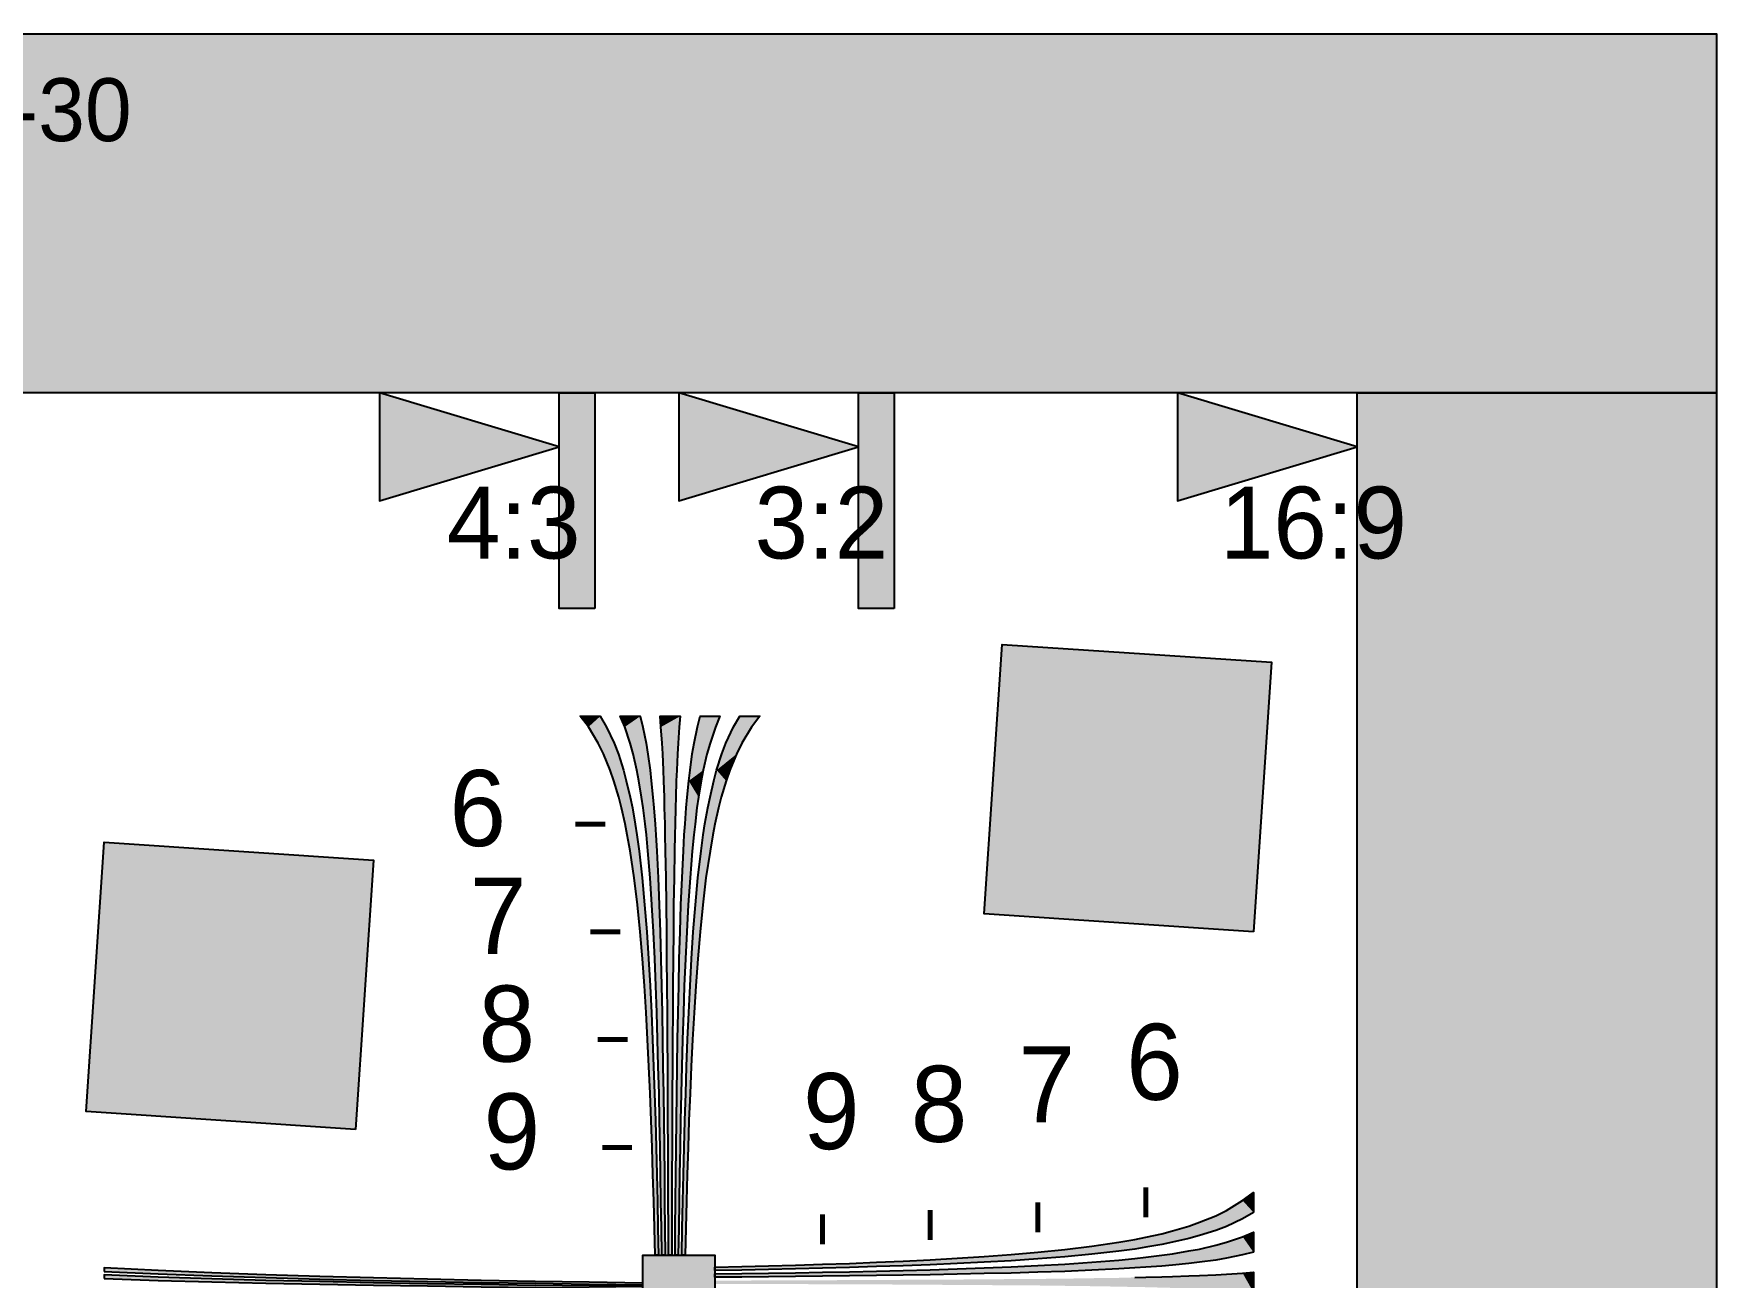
# Model space of a CAD drawing. Header units: millimetres. Extents: x 0 to 791, y 0 to 492.
# Drawn here: x 603.7 to 791.1, y 353.7 to 492.1 of the extents above; entities that cross this region are included whole.
import ezdxf
from ezdxf.enums import TextEntityAlignment as Align

# ---------------------------------------------------------------- set-up
doc = ezdxf.new("R2010")
doc.units = ezdxf.units.MM
for name, color, linetype in [('FRAME', 7, 'Continuous'), ('LABELS', 7, 'Continuous'), ('NOTES', 7, 'Continuous'), ('PERIPHERY', 7, 'Continuous'), ('SFR', 7, 'Continuous')]:
    doc.layers.add(name, color=color, linetype=linetype)

msp = doc.modelspace()

# ---------------------------------------------------------------- hatches: boundary and pattern name
at = {"layer": 'FRAME', "true_color": 0x000000}
h = msp.add_hatch(color=7, dxfattribs=at)
h.dxf.hatch_style = 1
h.paths.add_polyline_path([(0, 492.12), (791.12, 492.12), (791.12, 452.12), (0, 452.12), (0, 492.12)])
h = msp.add_hatch(color=7, dxfattribs=at)
h.dxf.hatch_style = 1
h.paths.add_polyline_path([(642.22, 452.12), (642.22, 440.12), (662.22, 446.12), (642.22, 452.12)])
h = msp.add_hatch(color=7, dxfattribs=at)
h.dxf.hatch_style = 1
h.paths.add_polyline_path([(666.22, 428.13), (662.22, 428.13), (662.22, 452.12), (666.22, 452.12), (666.22, 428.13)])
h = msp.add_hatch(color=7, dxfattribs=at)
h.dxf.hatch_style = 1
h.paths.add_polyline_path([(675.56, 452.12), (675.56, 440.12), (695.56, 446.12), (675.56, 452.12)])
h = msp.add_hatch(color=7, dxfattribs=at)
h.dxf.hatch_style = 1
h.paths.add_polyline_path([(699.56, 428.13), (695.56, 428.13), (695.56, 452.12), (699.56, 452.12), (699.56, 428.13)])
h = msp.add_hatch(color=7, dxfattribs=at)
h.dxf.hatch_style = 1
h.paths.add_polyline_path([(731.12, 452.13), (731.12, 440.12), (751.12, 446.13), (731.12, 452.13)])
h = msp.add_hatch(color=7, dxfattribs=at)
h.dxf.hatch_style = 1
h.paths.add_polyline_path([(751.12, 452.12), (791.12, 452.12), (791.12, 52.13), (751.12, 52.13), (751.12, 452.12)])
at = {"layer": 'PERIPHERY', "true_color": 0x000000}
h = msp.add_hatch(color=7, dxfattribs=at)
h.dxf.hatch_style = 1
h.paths.add_polyline_path([(666.8, 416.12), (667.52, 414.92), (668.36, 413.12), (668.82, 411.92), (669.39, 410.12), (669.71, 408.92), (670.14, 407.12), (670.38, 405.92), (670.69, 404.12), (670.88, 402.92), (671.13, 401.12), (671.47, 398.12), (671.75, 395.12), (671.99, 392.12), (672.19, 389.12), (672.36, 386.12), (672.5, 383.12), (672.64, 380.12), (672.75, 377.12), (672.85, 374.12), (672.95, 371.12), (673.03, 368.12), (673.1, 365.12), (673.17, 362.12), (673.23, 359.12), (673.28, 356.12), (672.91, 356.12), (672.84, 359.12), (672.76, 362.12), (672.68, 365.12), (672.58, 368.13), (672.48, 371.13), (672.36, 374.13), (672.23, 377.13), (672.08, 380.13), (671.91, 383.13), (671.73, 386.13), (671.5, 389.13), (671.25, 392.13), (670.95, 395.13), (670.58, 398.13), (670.14, 401.13), (669.81, 402.93), (669.58, 404.13), (669.18, 405.93), (668.87, 407.13), (668.33, 408.93), (667.91, 410.13), (667.17, 411.93), (666.58, 413.13), (665.49, 414.93), (664.58, 416.13), (666.8, 416.13), (666.8, 416.12)])
h = msp.add_hatch(color=7, dxfattribs=at)
h.dxf.hatch_style = 1
h.paths.add_polyline_path([(671.25, 416.12), (671.55, 414.92), (671.92, 413.12), (672.12, 411.92), (672.36, 410.12), (672.49, 408.92), (672.68, 407.12), (672.78, 405.92), (672.92, 404.12), (672.99, 402.92), (673.11, 401.12), (673.25, 398.12), (673.37, 395.12), (673.47, 392.12), (673.56, 389.12), (673.63, 386.12), (673.69, 383.12), (673.75, 380.12), (673.79, 377.12), (673.84, 374.12), (673.88, 371.12), (673.92, 368.12), (673.95, 365.12), (673.97, 362.12), (674.01, 359.12), (674.03, 356.12), (673.66, 356.12), (673.62, 359.12), (673.57, 362.12), (673.53, 365.12), (673.47, 368.13), (673.42, 371.13), (673.35, 374.13), (673.27, 377.13), (673.19, 380.13), (673.1, 383.13), (672.99, 386.13), (672.87, 389.13), (672.73, 392.13), (672.56, 395.13), (672.36, 398.13), (672.11, 401.13), (671.94, 402.93), (671.8, 404.13), (671.58, 405.93), (671.4, 407.13), (671.1, 408.93), (670.88, 410.13), (670.47, 411.93), (670.14, 413.13), (669.53, 414.93), (669.03, 416.13), (671.25, 416.13), (671.25, 416.12)])
h = msp.add_hatch(color=7, dxfattribs=at)
h.dxf.hatch_style = 1
h.paths.add_polyline_path([(675.69, 416.12), (675.59, 414.92), (675.47, 413.12), (675.4, 411.92), (675.33, 410.12), (675.27, 408.92), (675.22, 407.12), (675.18, 405.92), (675.14, 404.12), (675.11, 402.92), (675.07, 401.12), (675.03, 398.12), (674.98, 395.12), (674.95, 392.12), (674.93, 389.12), (674.9, 386.12), (674.88, 383.12), (674.86, 380.12), (674.85, 377.12), (674.83, 374.12), (674.82, 371.12), (674.8, 368.12), (674.79, 365.12), (674.78, 362.12), (674.77, 359.12), (674.77, 356.12), (674.39, 356.12), (674.39, 359.12), (674.38, 362.12), (674.37, 365.12), (674.36, 368.13), (674.35, 371.13), (674.34, 374.13), (674.32, 377.13), (674.31, 380.13), (674.28, 383.13), (674.26, 386.13), (674.24, 389.13), (674.22, 392.13), (674.18, 395.13), (674.14, 398.13), (674.09, 401.13), (674.05, 402.93), (674.03, 404.13), (673.98, 405.93), (673.95, 407.13), (673.88, 408.93), (673.84, 410.13), (673.76, 411.93), (673.69, 413.13), (673.57, 414.93), (673.47, 416.13), (675.69, 416.13), (675.69, 416.12)])
h = msp.add_hatch(color=7, dxfattribs=at)
h.dxf.hatch_style = 1
h.paths.add_polyline_path([(680.14, 416.12), (679.64, 414.92), (679.03, 413.12), (678.69, 411.92), (678.28, 410.12), (678.05, 408.92), (677.76, 407.12), (677.58, 405.92), (677.36, 404.12), (677.23, 402.92), (677.05, 401.12), (676.81, 398.12), (676.6, 395.12), (676.44, 392.12), (676.29, 389.12), (676.17, 386.12), (676.06, 383.12), (675.97, 380.12), (675.89, 377.12), (675.82, 374.12), (675.75, 371.12), (675.69, 368.12), (675.64, 365.12), (675.59, 362.12), (675.55, 359.12), (675.5, 356.12), (675.14, 356.12), (675.16, 359.12), (675.19, 362.12), (675.22, 365.12), (675.25, 368.13), (675.28, 371.13), (675.33, 374.13), (675.37, 377.13), (675.42, 380.13), (675.47, 383.13), (675.54, 386.13), (675.6, 389.13), (675.69, 392.13), (675.79, 395.13), (675.92, 398.13), (676.06, 401.13), (676.17, 402.93), (676.25, 404.13), (676.38, 405.93), (676.48, 407.13), (676.66, 408.93), (676.81, 410.13), (677.05, 411.93), (677.25, 413.13), (677.62, 414.93), (677.92, 416.13), (680.14, 416.13), (680.14, 416.12)])
h = msp.add_hatch(color=7, dxfattribs=at)
h.dxf.hatch_style = 1
h.paths.add_polyline_path([(684.58, 416.12), (683.67, 414.92), (682.58, 413.12), (681.99, 411.92), (681.25, 410.12), (680.83, 408.92), (680.29, 407.12), (679.98, 405.92), (679.58, 404.12), (679.35, 402.92), (679.03, 401.12), (678.58, 398.12), (678.22, 395.12), (677.92, 392.12), (677.66, 389.12), (677.44, 386.12), (677.25, 383.12), (677.08, 380.12), (676.94, 377.12), (676.81, 374.12), (676.68, 371.12), (676.58, 368.12), (676.48, 365.12), (676.4, 362.12), (676.33, 359.12), (676.25, 356.12), (675.88, 356.12), (675.94, 359.12), (675.99, 362.12), (676.06, 365.12), (676.14, 368.13), (676.22, 371.13), (676.32, 374.13), (676.42, 377.13), (676.53, 380.13), (676.66, 383.13), (676.81, 386.13), (676.97, 389.13), (677.17, 392.13), (677.42, 395.13), (677.69, 398.13), (678.04, 401.13), (678.28, 402.93), (678.47, 404.13), (678.78, 405.93), (679.03, 407.13), (679.44, 408.93), (679.77, 410.13), (680.35, 411.93), (680.81, 413.13), (681.65, 414.93), (682.36, 416.13), (684.58, 416.13), (684.58, 416.12)])
h = msp.add_hatch(color=7, dxfattribs=at)
h.dxf.hatch_style = 1
h.paths.add_polyline_path([(739.56, 360.89), (738.36, 360.18), (736.56, 359.33), (735.36, 358.88), (733.56, 358.3), (732.36, 357.98), (730.56, 357.56), (729.36, 357.31), (727.56, 357), (726.36, 356.81), (724.56, 356.57), (721.56, 356.22), (718.56, 355.95), (715.56, 355.7), (712.56, 355.5), (709.56, 355.33), (706.56, 355.19), (703.56, 355.06), (700.56, 354.95), (697.56, 354.85), (694.56, 354.75), (691.56, 354.67), (688.56, 354.59), (685.56, 354.52), (682.56, 354.47), (679.56, 354.41), (679.56, 354.78), (682.56, 354.86), (685.56, 354.93), (688.56, 355.01), (691.56, 355.11), (694.56, 355.21), (697.56, 355.33), (700.56, 355.47), (703.56, 355.61), (706.56, 355.78), (709.56, 355.97), (712.56, 356.19), (715.56, 356.45), (718.56, 356.75), (721.56, 357.11), (724.56, 357.56), (726.36, 357.88), (727.56, 358.11), (729.36, 358.51), (730.56, 358.82), (732.36, 359.37), (733.56, 359.78), (735.36, 360.52), (736.56, 361.11), (738.36, 362.2), (739.56, 363.11), (739.56, 360.89)])
h = msp.add_hatch(color=7, dxfattribs=at)
h.dxf.hatch_style = 1
h.paths.add_polyline_path([(739.56, 356.45), (738.36, 356.15), (736.56, 355.78), (735.36, 355.58), (733.56, 355.33), (732.36, 355.2), (730.56, 355.01), (729.36, 354.91), (727.56, 354.78), (726.36, 354.7), (724.56, 354.59), (721.56, 354.45), (718.56, 354.32), (715.56, 354.22), (712.56, 354.13), (709.56, 354.07), (706.56, 354), (703.56, 353.94), (700.56, 353.9), (697.56, 353.86), (694.56, 353.81), (691.56, 353.78), (688.56, 353.74), (685.56, 353.72), (682.56, 353.69), (679.56, 353.67), (679.56, 354.03), (682.56, 354.08), (685.56, 354.12), (688.56, 354.17), (691.56, 354.22), (694.56, 354.28), (697.56, 354.34), (700.56, 354.42), (703.56, 354.5), (706.56, 354.59), (709.56, 354.7), (712.56, 354.82), (715.56, 354.97), (718.56, 355.13), (721.56, 355.33), (724.56, 355.58), (726.36, 355.76), (727.56, 355.89), (729.36, 356.11), (730.56, 356.29), (732.36, 356.59), (733.56, 356.81), (735.36, 357.22), (736.56, 357.56), (738.36, 358.17), (739.56, 358.67), (739.56, 356.45)])
h = msp.add_hatch(color=7, dxfattribs=at)
h.dxf.hatch_style = 1
h.paths.add_polyline_path([(679.56, 348.13), (671.56, 348.13), (671.56, 356.12), (679.56, 356.12), (679.56, 348.13)])
h = msp.add_hatch(color=7, dxfattribs=at)
h.dxf.hatch_style = 1
h.paths.add_polyline_path([(611.56, 354.32), (617.56, 354.05), (623.56, 353.82), (629.56, 353.63), (635.56, 353.46), (641.56, 353.32), (647.56, 353.2), (653.56, 353.08), (659.56, 352.99), (665.56, 352.9), (671.56, 352.82), (671.56, 353.02), (665.56, 353.11), (659.56, 353.21), (653.56, 353.32), (647.56, 353.45), (641.56, 353.59), (635.56, 353.75), (629.56, 353.94), (623.56, 354.15), (617.56, 354.41), (611.56, 354.72), (611.56, 354.32)])
h = msp.add_hatch(color=7, dxfattribs=at)
h.dxf.hatch_style = 1
h.paths.add_polyline_path([(611.56, 353.52), (617.56, 353.32), (623.56, 353.15), (629.56, 353.01), (635.56, 352.89), (641.56, 352.79), (647.56, 352.7), (653.56, 352.61), (659.56, 352.54), (665.56, 352.48), (671.56, 352.42), (671.56, 352.62), (665.56, 352.69), (659.56, 352.76), (653.56, 352.85), (647.56, 352.95), (641.56, 353.05), (635.56, 353.18), (629.56, 353.32), (623.56, 353.49), (617.56, 353.68), (611.56, 353.92), (611.56, 353.52)])
h = msp.add_hatch(color=7, dxfattribs=at)
h.dxf.hatch_style = 1
h.paths.add_polyline_path([(739.56, 352), (738.36, 352.1), (736.56, 352.22), (735.36, 352.29), (733.56, 352.37), (732.36, 352.42), (730.56, 352.48), (729.36, 352.51), (727.56, 352.56), (726.36, 352.58), (724.56, 352.62), (721.56, 352.67), (718.56, 352.71), (715.56, 352.75), (712.56, 352.77), (709.56, 352.79), (706.56, 352.81), (703.56, 352.83), (700.56, 352.85), (697.56, 352.87), (694.56, 352.88), (691.56, 352.89), (688.56, 352.9), (685.56, 352.91), (682.56, 352.92), (679.56, 352.92), (679.56, 353.3), (682.56, 353.3), (685.56, 353.31), (688.56, 353.32), (691.56, 353.33), (694.56, 353.35), (697.56, 353.36), (700.56, 353.38), (703.56, 353.39), (706.56, 353.41), (709.56, 353.43), (712.56, 353.46), (715.56, 353.48), (718.56, 353.51), (721.56, 353.56), (724.56, 353.6), (726.36, 353.65), (727.56, 353.67), (729.36, 353.71), (730.56, 353.74), (732.36, 353.81), (733.56, 353.86), (735.36, 353.93), (736.56, 354), (738.36, 354.12), (739.56, 354.22), (739.56, 352)])
at = {"layer": 'SFR', "true_color": 0x000000}
h = msp.add_hatch(color=7, dxfattribs=at)
h.dxf.hatch_style = 1
h.paths.add_polyline_path([(739.56, 392.13), (709.56, 394.12), (711.56, 424.12), (741.56, 422.13), (739.56, 392.13)])
h = msp.add_hatch(color=7, dxfattribs=at)
h.dxf.hatch_style = 1
h.paths.add_polyline_path([(639.56, 370.12), (609.56, 372.12), (611.56, 402.12), (641.56, 400.12), (639.56, 370.12)])

# ---------------------------------------------------------------- linework, layer by layer
at = {"layer": 'FRAME', "color": 250}
for points in [[(0, 492.12), (791.12, 492.12), (791.12, 452.12), (0, 452.12), (0, 492.12)], [(642.22, 452.12), (642.22, 440.12), (662.22, 446.12), (642.22, 452.12)], [(666.22, 428.13), (662.22, 428.13), (662.22, 452.12), (666.22, 452.12), (666.22, 428.13)], [(675.56, 452.12), (675.56, 440.12), (695.56, 446.12), (675.56, 452.12)], [(699.56, 428.13), (695.56, 428.13), (695.56, 452.12), (699.56, 452.12), (699.56, 428.13)], [(731.12, 452.13), (731.12, 440.12), (751.12, 446.13), (731.12, 452.13)], [(751.12, 452.12), (791.12, 452.12), (791.12, 52.13), (751.12, 52.13), (751.12, 452.12)]]:
    msp.add_lwpolyline(points, close=True, dxfattribs=at)
at = {"layer": 'FRAME', "color": 250, "true_color": 0x000000}
for points in [[(0, 492.12), (0, 452.12), (791.12, 452.12)], [(791.12, 452.12), (791.12, 492.12), (0, 492.12)], [(642.22, 452.12), (642.22, 440.12), (662.22, 446.12)], [(666.22, 428.13), (666.22, 452.12), (662.22, 452.12)], [(662.22, 452.12), (662.22, 428.13), (666.22, 428.13)], [(675.56, 452.12), (675.56, 440.12), (695.56, 446.12)], [(699.56, 428.13), (699.56, 452.12), (695.56, 452.12)], [(695.56, 452.12), (695.56, 428.13), (699.56, 428.13)], [(731.12, 452.13), (731.12, 440.12), (751.12, 446.13)], [(751.12, 452.12), (751.12, 52.13), (791.12, 52.13)], [(791.12, 52.13), (791.12, 452.12), (751.12, 452.12)]]:
    msp.add_solid(points, dxfattribs=at)
at = {"layer": 'PERIPHERY', "color": 250}
for points in [[(666.8, 416.12), (667.52, 414.92), (668.36, 413.12), (668.82, 411.92), (669.39, 410.12), (669.71, 408.92), (670.14, 407.12), (670.38, 405.92), (670.69, 404.12), (670.88, 402.92), (671.13, 401.12), (671.47, 398.12), (671.75, 395.12), (671.99, 392.12), (672.19, 389.12), (672.36, 386.12), (672.5, 383.12), (672.64, 380.12), (672.75, 377.12), (672.85, 374.12), (672.95, 371.12), (673.03, 368.12), (673.1, 365.12), (673.17, 362.12), (673.23, 359.12), (673.28, 356.12), (672.91, 356.12), (672.84, 359.12), (672.76, 362.12), (672.68, 365.12), (672.58, 368.13), (672.48, 371.13), (672.36, 374.13), (672.23, 377.13), (672.08, 380.13), (671.91, 383.13), (671.73, 386.13), (671.5, 389.13), (671.25, 392.13), (670.95, 395.13), (670.58, 398.13), (670.14, 401.13), (669.81, 402.93), (669.58, 404.13), (669.18, 405.93), (668.87, 407.13), (668.33, 408.93), (667.91, 410.13), (667.17, 411.93), (666.58, 413.13), (665.49, 414.93), (664.58, 416.13), (666.8, 416.13), (666.8, 416.12)], [(671.25, 416.12), (671.55, 414.92), (671.92, 413.12), (672.12, 411.92), (672.36, 410.12), (672.49, 408.92), (672.68, 407.12), (672.78, 405.92), (672.92, 404.12), (672.99, 402.92), (673.11, 401.12), (673.25, 398.12), (673.37, 395.12), (673.47, 392.12), (673.56, 389.12), (673.63, 386.12), (673.69, 383.12), (673.75, 380.12), (673.79, 377.12), (673.84, 374.12), (673.88, 371.12), (673.92, 368.12), (673.95, 365.12), (673.97, 362.12), (674.01, 359.12), (674.03, 356.12), (673.66, 356.12), (673.62, 359.12), (673.57, 362.12), (673.53, 365.12), (673.47, 368.13), (673.42, 371.13), (673.35, 374.13), (673.27, 377.13), (673.19, 380.13), (673.1, 383.13), (672.99, 386.13), (672.87, 389.13), (672.73, 392.13), (672.56, 395.13), (672.36, 398.13), (672.11, 401.13), (671.94, 402.93), (671.8, 404.13), (671.58, 405.93), (671.4, 407.13), (671.1, 408.93), (670.88, 410.13), (670.47, 411.93), (670.14, 413.13), (669.53, 414.93), (669.03, 416.13), (671.25, 416.13), (671.25, 416.12)], [(675.69, 416.12), (675.59, 414.92), (675.47, 413.12), (675.4, 411.92), (675.33, 410.12), (675.27, 408.92), (675.22, 407.12), (675.18, 405.92), (675.14, 404.12), (675.11, 402.92), (675.07, 401.12), (675.03, 398.12), (674.98, 395.12), (674.95, 392.12), (674.93, 389.12), (674.9, 386.12), (674.88, 383.12), (674.86, 380.12), (674.85, 377.12), (674.83, 374.12), (674.82, 371.12), (674.8, 368.12), (674.79, 365.12), (674.78, 362.12), (674.77, 359.12), (674.77, 356.12), (674.39, 356.12), (674.39, 359.12), (674.38, 362.12), (674.37, 365.12), (674.36, 368.13), (674.35, 371.13), (674.34, 374.13), (674.32, 377.13), (674.31, 380.13), (674.28, 383.13), (674.26, 386.13), (674.24, 389.13), (674.22, 392.13), (674.18, 395.13), (674.14, 398.13), (674.09, 401.13), (674.05, 402.93), (674.03, 404.13), (673.98, 405.93), (673.95, 407.13), (673.88, 408.93), (673.84, 410.13), (673.76, 411.93), (673.69, 413.13), (673.57, 414.93), (673.47, 416.13), (675.69, 416.13), (675.69, 416.12)], [(680.14, 416.12), (679.64, 414.92), (679.03, 413.12), (678.69, 411.92), (678.28, 410.12), (678.05, 408.92), (677.76, 407.12), (677.58, 405.92), (677.36, 404.12), (677.23, 402.92), (677.05, 401.12), (676.81, 398.12), (676.6, 395.12), (676.44, 392.12), (676.29, 389.12), (676.17, 386.12), (676.06, 383.12), (675.97, 380.12), (675.89, 377.12), (675.82, 374.12), (675.75, 371.12), (675.69, 368.12), (675.64, 365.12), (675.59, 362.12), (675.55, 359.12), (675.5, 356.12), (675.14, 356.12), (675.16, 359.12), (675.19, 362.12), (675.22, 365.12), (675.25, 368.13), (675.28, 371.13), (675.33, 374.13), (675.37, 377.13), (675.42, 380.13), (675.47, 383.13), (675.54, 386.13), (675.6, 389.13), (675.69, 392.13), (675.79, 395.13), (675.92, 398.13), (676.06, 401.13), (676.17, 402.93), (676.25, 404.13), (676.38, 405.93), (676.48, 407.13), (676.66, 408.93), (676.81, 410.13), (677.05, 411.93), (677.25, 413.13), (677.62, 414.93), (677.92, 416.13), (680.14, 416.13), (680.14, 416.12)], [(684.58, 416.12), (683.67, 414.92), (682.58, 413.12), (681.99, 411.92), (681.25, 410.12), (680.83, 408.92), (680.29, 407.12), (679.98, 405.92), (679.58, 404.12), (679.35, 402.92), (679.03, 401.12), (678.58, 398.12), (678.22, 395.12), (677.92, 392.12), (677.66, 389.12), (677.44, 386.12), (677.25, 383.12), (677.08, 380.12), (676.94, 377.12), (676.81, 374.12), (676.68, 371.12), (676.58, 368.12), (676.48, 365.12), (676.4, 362.12), (676.33, 359.12), (676.25, 356.12), (675.88, 356.12), (675.94, 359.12), (675.99, 362.12), (676.06, 365.12), (676.14, 368.13), (676.22, 371.13), (676.32, 374.13), (676.42, 377.13), (676.53, 380.13), (676.66, 383.13), (676.81, 386.13), (676.97, 389.13), (677.17, 392.13), (677.42, 395.13), (677.69, 398.13), (678.04, 401.13), (678.28, 402.93), (678.47, 404.13), (678.78, 405.93), (679.03, 407.13), (679.44, 408.93), (679.77, 410.13), (680.35, 411.93), (680.81, 413.13), (681.65, 414.93), (682.36, 416.13), (684.58, 416.13), (684.58, 416.12)], [(739.56, 360.89), (738.36, 360.18), (736.56, 359.33), (735.36, 358.88), (733.56, 358.3), (732.36, 357.98), (730.56, 357.56), (729.36, 357.31), (727.56, 357), (726.36, 356.81), (724.56, 356.57), (721.56, 356.22), (718.56, 355.95), (715.56, 355.7), (712.56, 355.5), (709.56, 355.33), (706.56, 355.19), (703.56, 355.06), (700.56, 354.95), (697.56, 354.85), (694.56, 354.75), (691.56, 354.67), (688.56, 354.59), (685.56, 354.52), (682.56, 354.47), (679.56, 354.41), (679.56, 354.78), (682.56, 354.86), (685.56, 354.93), (688.56, 355.01), (691.56, 355.11), (694.56, 355.21), (697.56, 355.33), (700.56, 355.47), (703.56, 355.61), (706.56, 355.78), (709.56, 355.97), (712.56, 356.19), (715.56, 356.45), (718.56, 356.75), (721.56, 357.11), (724.56, 357.56), (726.36, 357.88), (727.56, 358.11), (729.36, 358.51), (730.56, 358.82), (732.36, 359.37), (733.56, 359.78), (735.36, 360.52), (736.56, 361.11), (738.36, 362.2), (739.56, 363.11), (739.56, 360.89)], [(739.56, 356.45), (738.36, 356.15), (736.56, 355.78), (735.36, 355.58), (733.56, 355.33), (732.36, 355.2), (730.56, 355.01), (729.36, 354.91), (727.56, 354.78), (726.36, 354.7), (724.56, 354.59), (721.56, 354.45), (718.56, 354.32), (715.56, 354.22), (712.56, 354.13), (709.56, 354.07), (706.56, 354), (703.56, 353.94), (700.56, 353.9), (697.56, 353.86), (694.56, 353.81), (691.56, 353.78), (688.56, 353.74), (685.56, 353.72), (682.56, 353.69), (679.56, 353.67), (679.56, 354.03), (682.56, 354.08), (685.56, 354.12), (688.56, 354.17), (691.56, 354.22), (694.56, 354.28), (697.56, 354.34), (700.56, 354.42), (703.56, 354.5), (706.56, 354.59), (709.56, 354.7), (712.56, 354.82), (715.56, 354.97), (718.56, 355.13), (721.56, 355.33), (724.56, 355.58), (726.36, 355.76), (727.56, 355.89), (729.36, 356.11), (730.56, 356.29), (732.36, 356.59), (733.56, 356.81), (735.36, 357.22), (736.56, 357.56), (738.36, 358.17), (739.56, 358.67), (739.56, 356.45)], [(679.56, 348.13), (671.56, 348.13), (671.56, 356.12), (679.56, 356.12), (679.56, 348.13)], [(611.56, 354.32), (617.56, 354.05), (623.56, 353.82), (629.56, 353.63), (635.56, 353.46), (641.56, 353.32), (647.56, 353.2), (653.56, 353.08), (659.56, 352.99), (665.56, 352.9), (671.56, 352.82), (671.56, 353.02), (665.56, 353.11), (659.56, 353.21), (653.56, 353.32), (647.56, 353.45), (641.56, 353.59), (635.56, 353.75), (629.56, 353.94), (623.56, 354.15), (617.56, 354.41), (611.56, 354.72), (611.56, 354.32)], [(611.56, 353.52), (617.56, 353.32), (623.56, 353.15), (629.56, 353.01), (635.56, 352.89), (641.56, 352.79), (647.56, 352.7), (653.56, 352.61), (659.56, 352.54), (665.56, 352.48), (671.56, 352.42), (671.56, 352.62), (665.56, 352.69), (659.56, 352.76), (653.56, 352.85), (647.56, 352.95), (641.56, 353.05), (635.56, 353.18), (629.56, 353.32), (623.56, 353.49), (617.56, 353.68), (611.56, 353.92), (611.56, 353.52)]]:
    msp.add_lwpolyline(points, close=True, dxfattribs=at)
at = {"layer": 'PERIPHERY', "color": 250, "lineweight": 35, "const_width": 0.556}
for points in [[(664.03, 404.12), (667.36, 404.12)], [(665.69, 392.12), (669.03, 392.12)], [(666.53, 380.12), (669.86, 380.12)], [(667.03, 368.12), (670.36, 368.12)], [(727.56, 363.67), (727.56, 360.34)], [(715.56, 362), (715.56, 358.67)], [(691.56, 360.67), (691.56, 357.33)], [(703.56, 361.17), (703.56, 357.83)]]:
    msp.add_lwpolyline(points, dxfattribs=at)
at = {"layer": 'PERIPHERY', "color": 250}
msp.add_lwpolyline([(726.36, 353.65), (727.56, 353.67), (729.36, 353.71), (730.56, 353.74), (732.36, 353.81), (733.56, 353.86), (735.36, 353.93), (736.56, 354), (738.36, 354.12), (739.56, 354.22), (739.56, 352)], dxfattribs=at)
at = {"layer": 'PERIPHERY', "color": 250, "true_color": 0x000000}
for points in [[(666.8, 416.12), (666.8, 416.13), (664.58, 416.13)], [(666.8, 416.12), (664.58, 416.13), (665.49, 414.93)], [(666.8, 416.12), (665.49, 414.93), (666.58, 413.13)], [(666.8, 416.12), (666.58, 413.13), (667.17, 411.93)], [(666.8, 416.12), (667.17, 411.93), (667.91, 410.13)], [(666.8, 416.12), (667.91, 410.13), (668.33, 408.93)], [(666.8, 416.12), (668.33, 408.93), (668.87, 407.13)], [(666.8, 416.12), (668.87, 407.13), (669.18, 405.93)], [(666.8, 416.12), (669.18, 405.93), (671.75, 395.12)], [(666.8, 416.12), (671.75, 395.12), (671.47, 398.12)], [(666.8, 416.12), (671.47, 398.12), (671.13, 401.12)], [(666.8, 416.12), (671.13, 401.12), (670.88, 402.92)], [(666.8, 416.12), (670.88, 402.92), (670.69, 404.12)], [(666.8, 416.12), (670.69, 404.12), (670.38, 405.92)], [(666.8, 416.12), (670.38, 405.92), (670.14, 407.12)], [(666.8, 416.12), (670.14, 407.12), (669.71, 408.92)], [(666.8, 416.12), (669.71, 408.92), (669.39, 410.12)], [(666.8, 416.12), (669.39, 410.12), (668.82, 411.92)], [(666.8, 416.12), (668.82, 411.92), (668.36, 413.12)], [(668.36, 413.12), (667.52, 414.92), (666.8, 416.12)], [(671.25, 416.12), (671.25, 416.13), (669.03, 416.13)], [(671.25, 416.12), (669.03, 416.13), (669.53, 414.93)], [(671.25, 416.12), (669.53, 414.93), (670.14, 413.13)], [(671.25, 416.12), (670.14, 413.13), (670.47, 411.93)], [(671.25, 416.12), (670.47, 411.93), (670.88, 410.13)], [(671.25, 416.12), (670.88, 410.13), (671.1, 408.93)], [(671.25, 416.12), (671.1, 408.93), (671.4, 407.13)], [(671.25, 416.12), (671.4, 407.13), (671.58, 405.93)], [(671.25, 416.12), (671.58, 405.93), (671.8, 404.13)], [(671.25, 416.12), (671.8, 404.13), (671.94, 402.93)], [(671.25, 416.12), (671.94, 402.93), (672.11, 401.13)], [(671.25, 416.12), (672.11, 401.13), (672.36, 398.13)], [(671.25, 416.12), (672.36, 398.13), (672.56, 395.13)], [(671.25, 416.12), (672.56, 395.13), (673.79, 377.12)], [(671.25, 416.12), (673.79, 377.12), (673.75, 380.12)], [(671.25, 416.12), (673.75, 380.12), (673.69, 383.12)], [(671.25, 416.12), (673.69, 383.12), (673.63, 386.12)], [(671.25, 416.12), (673.63, 386.12), (673.56, 389.12)], [(671.25, 416.12), (673.56, 389.12), (673.47, 392.12)], [(671.25, 416.12), (673.47, 392.12), (673.37, 395.12)], [(671.25, 416.12), (673.37, 395.12), (673.25, 398.12)], [(671.25, 416.12), (673.25, 398.12), (673.11, 401.12)], [(671.25, 416.12), (673.11, 401.12), (672.99, 402.92)], [(671.25, 416.12), (672.99, 402.92), (672.92, 404.12)], [(671.25, 416.12), (672.92, 404.12), (672.78, 405.92)], [(671.25, 416.12), (672.78, 405.92), (672.68, 407.12)], [(671.25, 416.12), (672.68, 407.12), (672.49, 408.92)], [(671.25, 416.12), (672.49, 408.92), (672.36, 410.12)], [(671.25, 416.12), (672.36, 410.12), (672.12, 411.92)], [(671.25, 416.12), (672.12, 411.92), (671.92, 413.12)], [(671.92, 413.12), (671.55, 414.92), (671.25, 416.12)], [(675.69, 416.12), (675.69, 416.13), (673.47, 416.13)], [(675.69, 416.12), (673.47, 416.13), (673.57, 414.93)], [(675.69, 416.12), (673.57, 414.93), (673.69, 413.13)], [(675.69, 416.12), (673.69, 413.13), (673.76, 411.93)], [(675.69, 416.12), (673.76, 411.93), (673.84, 410.13)], [(675.69, 416.12), (673.84, 410.13), (673.88, 408.93)], [(675.69, 416.12), (673.88, 408.93), (673.95, 407.13)], [(675.69, 416.12), (673.95, 407.13), (673.98, 405.93)], [(675.69, 416.12), (673.98, 405.93), (674.03, 404.13)], [(675.69, 416.12), (674.03, 404.13), (674.05, 402.93)], [(675.69, 416.12), (674.05, 402.93), (674.09, 401.13)], [(675.69, 416.12), (674.09, 401.13), (674.14, 398.13)], [(674.14, 398.13), (675.59, 414.92), (675.69, 416.12)], [(680.14, 416.12), (676.81, 410.13), (676.66, 408.93)], [(676.66, 408.93), (679.64, 414.92), (680.14, 416.12)], [(680.14, 416.12), (677.05, 411.93), (676.81, 410.13)], [(680.14, 416.12), (677.25, 413.13), (677.05, 411.93)], [(680.14, 416.12), (677.62, 414.93), (677.25, 413.13)], [(680.14, 416.12), (677.92, 416.13), (677.62, 414.93)], [(680.14, 416.12), (680.14, 416.13), (677.92, 416.13)], [(684.58, 416.12), (680.35, 411.93), (679.77, 410.13)], [(679.77, 410.13), (683.67, 414.92), (684.58, 416.12)], [(684.58, 416.12), (680.81, 413.13), (680.35, 411.93)], [(684.58, 416.12), (681.65, 414.93), (680.81, 413.13)], [(684.58, 416.12), (682.36, 416.13), (681.65, 414.93)], [(684.58, 416.12), (684.58, 416.13), (682.36, 416.13)], [(674.14, 398.13), (675.47, 413.12), (675.59, 414.92)], [(676.66, 408.93), (679.03, 413.12), (679.64, 414.92)], [(679.77, 410.13), (682.58, 413.12), (683.67, 414.92)], [(674.14, 398.13), (675.4, 411.92), (675.47, 413.12)], [(676.66, 408.93), (678.69, 411.92), (679.03, 413.12)], [(679.77, 410.13), (681.99, 411.92), (682.58, 413.12)], [(674.14, 398.13), (675.33, 410.12), (675.4, 411.92)], [(676.66, 408.93), (678.28, 410.12), (678.69, 411.92)], [(679.77, 410.13), (681.25, 410.12), (681.99, 411.92)], [(674.14, 398.13), (675.27, 408.92), (675.33, 410.12)], [(674.14, 398.13), (675.22, 407.12), (675.27, 408.92)], [(676.66, 408.93), (675.16, 359.12), (675.14, 356.12)], [(676.66, 408.93), (675.14, 356.12), (675.82, 374.12)], [(676.66, 408.93), (675.19, 362.12), (675.16, 359.12)], [(676.66, 408.93), (675.22, 365.12), (675.19, 362.12)], [(676.66, 408.93), (675.25, 368.13), (675.22, 365.12)], [(676.66, 408.93), (675.28, 371.13), (675.25, 368.13)], [(676.66, 408.93), (675.33, 374.13), (675.28, 371.13)], [(676.66, 408.93), (675.37, 377.13), (675.33, 374.13)], [(676.66, 408.93), (675.42, 380.13), (675.37, 377.13)], [(676.66, 408.93), (675.47, 383.13), (675.42, 380.13)], [(676.66, 408.93), (675.54, 386.13), (675.47, 383.13)], [(676.66, 408.93), (675.6, 389.13), (675.54, 386.13)], [(676.66, 408.93), (675.69, 392.13), (675.6, 389.13)], [(676.66, 408.93), (675.79, 395.13), (675.69, 392.13)], [(676.66, 408.93), (675.92, 398.13), (675.79, 395.13)], [(676.66, 408.93), (675.82, 374.12), (675.89, 377.12)], [(676.66, 408.93), (675.89, 377.12), (675.97, 380.12)], [(676.66, 408.93), (676.06, 401.13), (675.92, 398.13)], [(676.66, 408.93), (675.97, 380.12), (676.06, 383.12)], [(676.66, 408.93), (676.17, 402.93), (676.06, 401.13)], [(676.66, 408.93), (676.06, 383.12), (676.17, 386.12)], [(676.66, 408.93), (676.25, 404.13), (676.17, 402.93)], [(676.66, 408.93), (676.17, 386.12), (676.29, 389.12)], [(676.66, 408.93), (676.38, 405.93), (676.25, 404.13)], [(676.66, 408.93), (676.29, 389.12), (676.44, 392.12)], [(676.66, 408.93), (676.48, 407.13), (676.38, 405.93)], [(676.66, 408.93), (676.44, 392.12), (676.6, 395.12)], [(679.77, 410.13), (676.66, 383.13), (676.53, 380.13)], [(679.77, 410.13), (676.53, 380.13), (678.22, 395.12)], [(676.66, 408.93), (676.6, 395.12), (676.81, 398.12)], [(679.77, 410.13), (676.81, 386.13), (676.66, 383.13)], [(676.66, 408.93), (678.05, 408.92), (678.28, 410.12)], [(676.66, 408.93), (676.81, 398.12), (677.05, 401.12)], [(676.66, 408.93), (677.05, 401.12), (677.23, 402.92)], [(676.66, 408.93), (677.23, 402.92), (677.36, 404.12)], [(676.66, 408.93), (677.36, 404.12), (677.58, 405.92)], [(676.66, 408.93), (677.58, 405.92), (677.76, 407.12)], [(676.66, 408.93), (677.76, 407.12), (678.05, 408.92)], [(679.77, 410.13), (676.97, 389.13), (676.81, 386.13)], [(679.77, 410.13), (677.17, 392.13), (676.97, 389.13)], [(679.77, 410.13), (677.42, 395.13), (677.17, 392.13)], [(679.77, 410.13), (677.69, 398.13), (677.42, 395.13)], [(679.77, 410.13), (678.04, 401.13), (677.69, 398.13)], [(679.77, 410.13), (678.28, 402.93), (678.04, 401.13)], [(679.77, 410.13), (678.22, 395.12), (678.58, 398.12)], [(679.77, 410.13), (678.47, 404.13), (678.28, 402.93)], [(679.77, 410.13), (678.78, 405.93), (678.47, 404.13)], [(679.77, 410.13), (678.58, 398.12), (679.03, 401.12)], [(679.77, 410.13), (679.03, 407.13), (678.78, 405.93)], [(679.77, 410.13), (679.44, 408.93), (679.03, 407.13)], [(679.77, 410.13), (679.03, 401.12), (679.35, 402.92)], [(679.77, 410.13), (679.35, 402.92), (679.58, 404.12)], [(679.77, 410.13), (679.58, 404.12), (679.98, 405.92)], [(679.77, 410.13), (679.98, 405.92), (680.29, 407.12)], [(679.77, 410.13), (680.29, 407.12), (680.83, 408.92)], [(679.77, 410.13), (680.83, 408.92), (681.25, 410.12)], [(674.14, 398.13), (675.18, 405.92), (675.22, 407.12)], [(669.18, 405.93), (669.58, 404.13), (671.75, 395.12)], [(674.14, 398.13), (675.14, 404.12), (675.18, 405.92)], [(669.58, 404.13), (669.81, 402.93), (671.99, 392.12)], [(669.58, 404.13), (671.99, 392.12), (671.75, 395.12)], [(674.14, 398.13), (675.11, 402.92), (675.14, 404.12)], [(669.81, 402.93), (670.14, 401.13), (671.99, 392.12)], [(670.14, 401.13), (670.58, 398.13), (672.19, 389.12)], [(670.14, 401.13), (672.19, 389.12), (671.99, 392.12)], [(674.14, 398.13), (675.07, 401.12), (675.11, 402.92)], [(674.14, 398.13), (675.03, 398.12), (675.07, 401.12)], [(670.58, 398.13), (670.95, 395.13), (672.5, 383.12)], [(670.58, 398.13), (672.5, 383.12), (672.36, 386.12)], [(670.58, 398.13), (672.36, 386.12), (672.19, 389.12)], [(674.14, 398.13), (674.18, 395.13), (674.77, 356.12)], [(674.14, 398.13), (674.77, 356.12), (674.77, 359.12)], [(674.14, 398.13), (674.77, 359.12), (674.78, 362.12)], [(674.14, 398.13), (674.78, 362.12), (674.79, 365.12)], [(674.14, 398.13), (674.79, 365.12), (674.8, 368.12)], [(674.14, 398.13), (674.8, 368.12), (674.82, 371.12)], [(674.14, 398.13), (674.82, 371.12), (674.83, 374.12)], [(674.14, 398.13), (674.83, 374.12), (674.85, 377.12)], [(674.14, 398.13), (674.85, 377.12), (674.86, 380.12)], [(674.14, 398.13), (674.86, 380.12), (674.88, 383.12)], [(674.14, 398.13), (674.88, 383.12), (674.9, 386.12)], [(674.14, 398.13), (674.9, 386.12), (674.93, 389.12)], [(674.14, 398.13), (674.93, 389.12), (674.95, 392.12)], [(674.14, 398.13), (674.95, 392.12), (674.98, 395.12)], [(674.14, 398.13), (674.98, 395.12), (675.03, 398.12)], [(670.95, 395.13), (671.25, 392.13), (672.64, 380.12)], [(670.95, 395.13), (672.64, 380.12), (672.5, 383.12)], [(672.56, 395.13), (672.73, 392.13), (673.84, 374.12)], [(672.56, 395.13), (673.84, 374.12), (673.79, 377.12)], [(674.18, 395.13), (674.22, 392.13), (674.77, 356.12)], [(676.53, 380.13), (677.92, 392.12), (678.22, 395.12)], [(671.25, 392.13), (671.5, 389.13), (672.85, 374.12)], [(671.25, 392.13), (672.85, 374.12), (672.75, 377.12)], [(671.25, 392.13), (672.75, 377.12), (672.64, 380.12)], [(672.73, 392.13), (672.87, 389.13), (673.92, 368.12)], [(672.73, 392.13), (673.92, 368.12), (673.88, 371.12)], [(672.73, 392.13), (673.88, 371.12), (673.84, 374.12)], [(674.22, 392.13), (674.24, 389.13), (674.77, 356.12)], [(676.53, 380.13), (677.66, 389.12), (677.92, 392.12)], [(671.5, 389.13), (671.73, 386.13), (672.95, 371.12)], [(671.5, 389.13), (672.95, 371.12), (672.85, 374.12)], [(672.87, 389.13), (672.99, 386.13), (673.97, 362.12)], [(672.87, 389.13), (673.97, 362.12), (673.95, 365.12)], [(672.87, 389.13), (673.95, 365.12), (673.92, 368.12)], [(674.24, 389.13), (674.26, 386.13), (674.77, 356.12)], [(676.53, 380.13), (677.44, 386.12), (677.66, 389.12)], [(671.73, 386.13), (671.91, 383.13), (673.1, 365.12)], [(671.73, 386.13), (673.1, 365.12), (673.03, 368.12)], [(671.73, 386.13), (673.03, 368.12), (672.95, 371.12)], [(672.99, 386.13), (673.1, 383.13), (674.01, 359.12)], [(672.99, 386.13), (674.01, 359.12), (673.97, 362.12)], [(674.26, 386.13), (674.28, 383.13), (674.77, 356.12)], [(676.53, 380.13), (677.25, 383.12), (677.44, 386.12)], [(671.91, 383.13), (672.08, 380.13), (673.17, 362.12)], [(671.91, 383.13), (673.17, 362.12), (673.1, 365.12)], [(673.1, 383.13), (673.19, 380.13), (674.03, 356.12)], [(673.1, 383.13), (674.03, 356.12), (674.01, 359.12)], [(674.28, 383.13), (674.31, 380.13), (674.77, 356.12)], [(676.53, 380.13), (677.08, 380.12), (677.25, 383.12)], [(672.08, 380.13), (672.23, 377.13), (673.28, 356.12)], [(672.08, 380.13), (673.28, 356.12), (673.23, 359.12)], [(672.08, 380.13), (673.23, 359.12), (673.17, 362.12)], [(673.19, 380.13), (673.27, 377.13), (673.35, 374.13)], [(673.19, 380.13), (673.35, 374.13), (674.03, 356.12)], [(674.31, 380.13), (674.32, 377.13), (674.34, 374.13)], [(674.31, 380.13), (674.34, 374.13), (674.77, 356.12)], [(676.53, 380.13), (675.94, 359.12), (675.88, 356.12)], [(676.53, 380.13), (675.88, 356.12), (676.25, 356.12)], [(676.53, 380.13), (675.99, 362.12), (675.94, 359.12)], [(676.53, 380.13), (676.06, 365.12), (675.99, 362.12)], [(676.53, 380.13), (676.14, 368.13), (676.06, 365.12)], [(676.53, 380.13), (676.22, 371.13), (676.14, 368.13)], [(676.53, 380.13), (676.32, 374.13), (676.22, 371.13)], [(676.53, 380.13), (676.25, 356.12), (676.33, 359.12)], [(676.53, 380.13), (676.42, 377.13), (676.32, 374.13)], [(676.53, 380.13), (676.33, 359.12), (676.4, 362.12)], [(676.53, 380.13), (676.4, 362.12), (676.48, 365.12)], [(676.53, 380.13), (676.48, 365.12), (676.58, 368.12)], [(676.53, 380.13), (676.58, 368.12), (676.68, 371.12)], [(676.53, 380.13), (676.68, 371.12), (676.81, 374.12)], [(676.53, 380.13), (676.81, 374.12), (676.94, 377.12)], [(676.53, 380.13), (676.94, 377.12), (677.08, 380.12)], [(672.23, 377.13), (672.36, 374.13), (673.28, 356.12)], [(672.36, 374.13), (672.48, 371.13), (673.28, 356.12)], [(673.35, 374.13), (673.42, 371.13), (674.03, 356.12)], [(674.34, 374.13), (674.35, 371.13), (674.36, 368.13)], [(674.34, 374.13), (674.36, 368.13), (674.38, 362.12)], [(674.34, 374.13), (674.38, 362.12), (674.77, 356.12)], [(675.14, 356.12), (675.75, 371.12), (675.82, 374.12)], [(672.48, 371.13), (672.58, 368.13), (672.68, 365.12)], [(672.48, 371.13), (672.68, 365.12), (673.28, 356.12)], [(673.42, 371.13), (673.47, 368.13), (674.03, 356.12)], [(675.14, 356.12), (675.69, 368.12), (675.75, 371.12)], [(673.47, 368.13), (673.53, 365.12), (674.03, 356.12)], [(674.36, 368.13), (674.37, 365.12), (674.38, 362.12)], [(675.14, 356.12), (675.64, 365.12), (675.69, 368.12)], [(672.68, 365.12), (672.76, 362.12), (673.28, 356.12)], [(673.53, 365.12), (673.57, 362.12), (674.03, 356.12)], [(675.14, 356.12), (675.59, 362.12), (675.64, 365.12)], [(672.76, 362.12), (672.84, 359.12), (673.28, 356.12)], [(673.57, 362.12), (673.62, 359.12), (674.03, 356.12)], [(674.38, 362.12), (674.39, 359.12), (674.77, 356.12)], [(675.14, 356.12), (675.55, 359.12), (675.59, 362.12)], [(739.56, 360.89), (738.36, 362.2), (736.56, 361.11)], [(739.56, 360.89), (739.56, 363.11), (738.36, 362.2)], [(739.56, 360.89), (729.36, 358.51), (718.56, 355.95)], [(739.56, 360.89), (718.56, 355.95), (721.56, 356.22)], [(739.56, 360.89), (721.56, 356.22), (724.56, 356.57)], [(739.56, 360.89), (724.56, 356.57), (726.36, 356.81)], [(739.56, 360.89), (726.36, 356.81), (727.56, 357)], [(739.56, 360.89), (727.56, 357), (729.36, 357.31)], [(739.56, 360.89), (730.56, 358.82), (729.36, 358.51)], [(739.56, 360.89), (729.36, 357.31), (730.56, 357.56)], [(739.56, 360.89), (732.36, 359.37), (730.56, 358.82)], [(739.56, 360.89), (730.56, 357.56), (732.36, 357.98)], [(739.56, 360.89), (733.56, 359.78), (732.36, 359.37)], [(739.56, 360.89), (732.36, 357.98), (733.56, 358.3)], [(739.56, 360.89), (735.36, 360.52), (733.56, 359.78)], [(739.56, 360.89), (733.56, 358.3), (735.36, 358.88)], [(739.56, 360.89), (736.56, 361.11), (735.36, 360.52)], [(739.56, 360.89), (735.36, 358.88), (736.56, 359.33)], [(736.56, 359.33), (738.36, 360.18), (739.56, 360.89)], [(672.84, 359.12), (672.91, 356.12), (673.28, 356.12)], [(673.62, 359.12), (673.66, 356.12), (674.03, 356.12)], [(674.39, 359.12), (674.39, 356.12), (674.77, 356.12)], [(675.14, 356.12), (675.5, 356.12), (675.55, 359.12)], [(727.56, 358.11), (726.36, 357.88), (715.56, 355.7)], [(727.56, 358.11), (715.56, 355.7), (718.56, 355.95)], [(729.36, 358.51), (727.56, 358.11), (718.56, 355.95)], [(739.56, 356.45), (738.36, 358.17), (736.56, 357.56)], [(739.56, 356.45), (739.56, 358.67), (738.36, 358.17)], [(679.56, 348.13), (679.56, 356.12), (671.56, 356.12)], [(671.56, 356.12), (671.56, 348.13), (679.56, 348.13)], [(712.56, 356.19), (709.56, 355.97), (694.56, 354.75)], [(712.56, 356.19), (694.56, 354.75), (697.56, 354.85)], [(715.56, 356.45), (712.56, 356.19), (697.56, 354.85)], [(715.56, 356.45), (697.56, 354.85), (700.56, 354.95)], [(739.56, 356.45), (718.56, 355.13), (700.56, 353.9)], [(739.56, 356.45), (700.56, 353.9), (703.56, 353.94)], [(715.56, 356.45), (700.56, 354.95), (703.56, 355.06)], [(718.56, 356.75), (715.56, 356.45), (703.56, 355.06)], [(718.56, 356.75), (703.56, 355.06), (706.56, 355.19)], [(739.56, 356.45), (703.56, 353.94), (706.56, 354)], [(721.56, 357.11), (718.56, 356.75), (706.56, 355.19)], [(721.56, 357.11), (706.56, 355.19), (709.56, 355.33)], [(739.56, 356.45), (706.56, 354), (709.56, 354.07)], [(721.56, 357.11), (709.56, 355.33), (712.56, 355.5)], [(739.56, 356.45), (709.56, 354.07), (712.56, 354.13)], [(724.56, 357.56), (721.56, 357.11), (712.56, 355.5)], [(724.56, 357.56), (712.56, 355.5), (715.56, 355.7)], [(739.56, 356.45), (712.56, 354.13), (715.56, 354.22)], [(726.36, 357.88), (724.56, 357.56), (715.56, 355.7)], [(739.56, 356.45), (715.56, 354.22), (718.56, 354.32)], [(739.56, 356.45), (721.56, 355.33), (718.56, 355.13)], [(739.56, 356.45), (718.56, 354.32), (721.56, 354.45)], [(739.56, 356.45), (724.56, 355.58), (721.56, 355.33)], [(739.56, 356.45), (721.56, 354.45), (724.56, 354.59)], [(739.56, 356.45), (726.36, 355.76), (724.56, 355.58)], [(739.56, 356.45), (724.56, 354.59), (726.36, 354.7)], [(739.56, 356.45), (727.56, 355.89), (726.36, 355.76)], [(739.56, 356.45), (726.36, 354.7), (727.56, 354.78)], [(739.56, 356.45), (729.36, 356.11), (727.56, 355.89)], [(739.56, 356.45), (727.56, 354.78), (729.36, 354.91)], [(739.56, 356.45), (730.56, 356.29), (729.36, 356.11)], [(739.56, 356.45), (729.36, 354.91), (730.56, 355.01)], [(739.56, 356.45), (732.36, 356.59), (730.56, 356.29)], [(739.56, 356.45), (730.56, 355.01), (732.36, 355.2)], [(739.56, 356.45), (733.56, 356.81), (732.36, 356.59)], [(739.56, 356.45), (732.36, 355.2), (733.56, 355.33)], [(739.56, 356.45), (735.36, 357.22), (733.56, 356.81)], [(739.56, 356.45), (733.56, 355.33), (735.36, 355.58)], [(739.56, 356.45), (736.56, 357.56), (735.36, 357.22)], [(739.56, 356.45), (735.36, 355.58), (736.56, 355.78)], [(736.56, 355.78), (738.36, 356.15), (739.56, 356.45)], [(611.56, 354.72), (611.56, 354.32), (617.56, 354.05)], [(611.56, 354.72), (617.56, 354.05), (623.56, 353.82)], [(611.56, 354.72), (623.56, 353.82), (629.56, 353.63)], [(611.56, 354.72), (629.56, 353.63), (635.56, 353.46)], [(635.56, 353.46), (617.56, 354.41), (611.56, 354.72)], [(635.56, 353.46), (623.56, 354.15), (617.56, 354.41)], [(703.56, 355.61), (700.56, 355.47), (679.56, 354.41)], [(703.56, 355.61), (679.56, 354.41), (682.56, 354.47)], [(700.56, 355.47), (697.56, 355.33), (679.56, 354.41)], [(697.56, 355.33), (694.56, 355.21), (679.56, 354.41)], [(694.56, 355.21), (688.56, 355.01), (679.56, 354.41)], [(688.56, 355.01), (685.56, 354.93), (679.56, 354.41)], [(685.56, 354.93), (682.56, 354.86), (679.56, 354.78)], [(685.56, 354.93), (679.56, 354.78), (679.56, 354.41)], [(706.56, 354.59), (703.56, 354.5), (679.56, 353.67)], [(706.56, 354.59), (679.56, 353.67), (682.56, 353.69)], [(703.56, 354.5), (697.56, 354.34), (679.56, 353.67)], [(697.56, 354.34), (694.56, 354.28), (679.56, 353.67)], [(694.56, 354.28), (691.56, 354.22), (679.56, 353.67)], [(703.56, 355.61), (682.56, 354.47), (685.56, 354.52)], [(709.56, 354.7), (706.56, 354.59), (682.56, 353.69)], [(709.56, 354.7), (682.56, 353.69), (685.56, 353.72)], [(706.56, 355.78), (703.56, 355.61), (685.56, 354.52)], [(706.56, 355.78), (685.56, 354.52), (688.56, 354.59)], [(712.56, 354.82), (709.56, 354.7), (685.56, 353.72)], [(712.56, 354.82), (685.56, 353.72), (688.56, 353.74)], [(709.56, 355.97), (706.56, 355.78), (688.56, 354.59)], [(709.56, 355.97), (688.56, 354.59), (691.56, 354.67)], [(694.56, 355.21), (691.56, 355.11), (688.56, 355.01)], [(712.56, 354.82), (688.56, 353.74), (691.56, 353.78)], [(709.56, 355.97), (691.56, 354.67), (694.56, 354.75)], [(715.56, 354.97), (712.56, 354.82), (691.56, 353.78)], [(715.56, 354.97), (691.56, 353.78), (694.56, 353.81)], [(715.56, 354.97), (694.56, 353.81), (697.56, 353.86)], [(718.56, 355.13), (715.56, 354.97), (697.56, 353.86)], [(718.56, 355.13), (697.56, 353.86), (700.56, 353.9)], [(703.56, 354.5), (700.56, 354.42), (697.56, 354.34)], [(611.56, 353.92), (611.56, 353.52), (617.56, 353.32)], [(611.56, 353.92), (617.56, 353.32), (623.56, 353.15)], [(611.56, 353.92), (623.56, 353.15), (629.56, 353.01)], [(611.56, 353.92), (629.56, 353.01), (635.56, 352.89)], [(635.56, 352.89), (617.56, 353.68), (611.56, 353.92)], [(635.56, 352.89), (623.56, 353.49), (617.56, 353.68)], [(635.56, 353.46), (629.56, 353.94), (623.56, 354.15)], [(635.56, 353.46), (635.56, 353.75), (629.56, 353.94)], [(635.56, 353.46), (641.56, 353.59), (635.56, 353.75)], [(691.56, 354.22), (688.56, 354.17), (679.56, 353.67)], [(688.56, 354.17), (685.56, 354.12), (679.56, 353.67)], [(685.56, 354.12), (682.56, 354.08), (679.56, 353.67)], [(682.56, 354.08), (679.56, 354.03), (679.56, 353.67)], [(739.56, 352), (727.56, 353.67), (726.36, 353.65)], [(739.56, 352), (729.36, 353.71), (727.56, 353.67)], [(739.56, 352), (730.56, 353.74), (729.36, 353.71)], [(739.56, 352), (732.36, 353.81), (730.56, 353.74)], [(739.56, 352), (733.56, 353.86), (732.36, 353.81)], [(739.56, 352), (735.36, 353.93), (733.56, 353.86)], [(739.56, 352), (736.56, 354), (735.36, 353.93)], [(739.56, 352), (738.36, 354.12), (736.56, 354)], [(739.56, 352), (739.56, 354.22), (738.36, 354.12)]]:
    msp.add_solid(points, dxfattribs=at)
at = {"layer": 'SFR', "color": 250}
for points in [[(739.56, 392.13), (709.56, 394.12), (711.56, 424.12), (741.56, 422.13), (739.56, 392.13)], [(639.56, 370.12), (609.56, 372.12), (611.56, 402.12), (641.56, 400.12), (639.56, 370.12)]]:
    msp.add_lwpolyline(points, close=True, dxfattribs=at)
at = {"layer": 'SFR', "color": 250, "true_color": 0x000000}
for points in [[(711.56, 424.12), (709.56, 394.12), (739.56, 392.13)], [(739.56, 392.13), (741.56, 422.13), (711.56, 424.12)], [(611.56, 402.12), (609.56, 372.12), (639.56, 370.12)], [(639.56, 370.12), (641.56, 400.12), (611.56, 402.12)]]:
    msp.add_solid(points, dxfattribs=at)

# ---------------------------------------------------------------- texts
at = {"layer": 'LABELS', "color": 250}
for s, height, p in [('4:3', 8, (649.73, 433.69)), ('3:2', 8, (684, 433.69)), ('16:9', 8, (735.83, 433.69)), ('6', 8.47, (650.01, 401.67)), ('7', 8.47, (652.28, 389.67)), ('8', 8.47, (653.24, 377.67)), ('6', 8.47, (725.39, 373.42)), ('7', 8.47, (713.39, 370.92)), ('8', 8.47, (701.39, 368.74)), ('9', 8.47, (689.39, 367.93)), ('9', 8.47, (653.81, 365.67))]:
    msp.add_text(s, height=height, dxfattribs=at).set_placement(p)
at = {"layer": 'NOTES', "color": 250}
msp.add_text('ISO 12233 16:9  4K  2X   active 711 x 400 mm   100x LW/PH   J 6-20  KS 12-40  JS 6-9/12-18  O/P 12-30', height=7, dxfattribs=at).set_placement((395.56, 483.66), align=Align.MIDDLE_CENTER)

doc.saveas('drawing.dxf')
